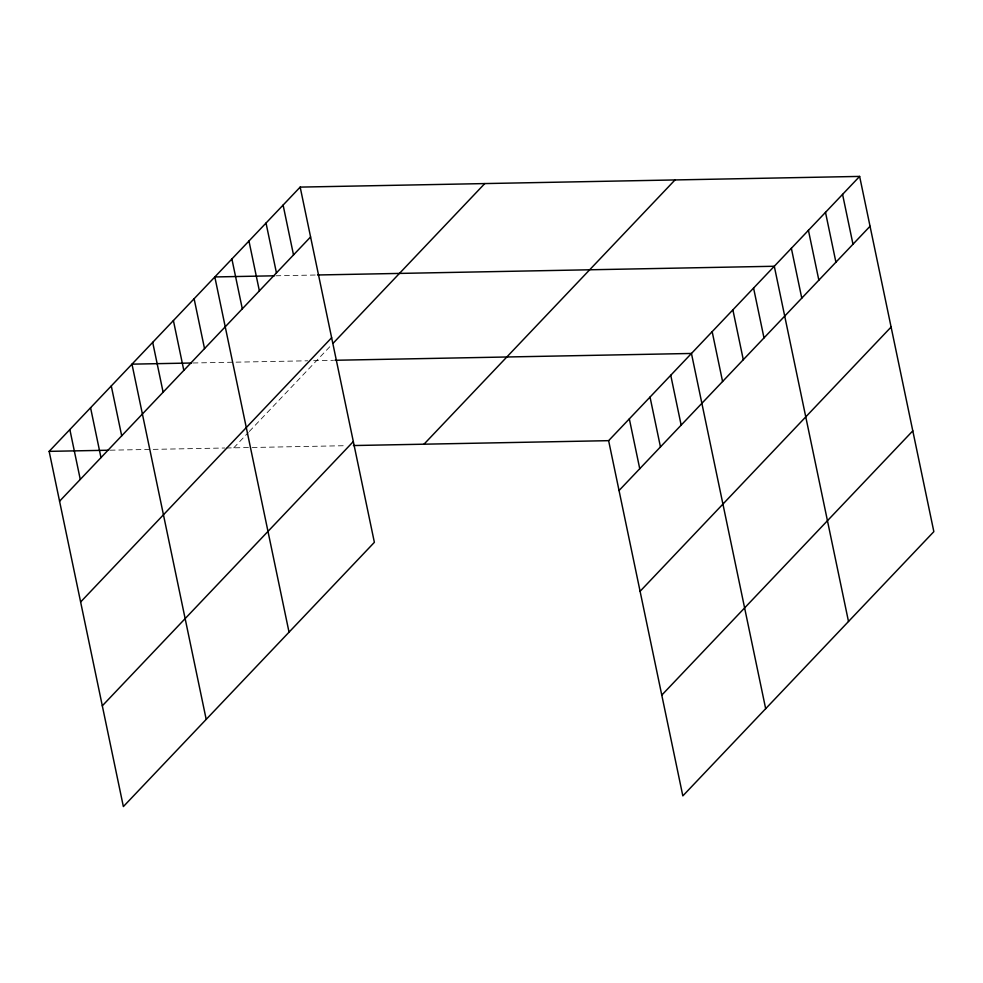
<?xml version="1.0" encoding="UTF-8"?>
<svg xmlns="http://www.w3.org/2000/svg" width="983" height="983" viewBox="0 0 983 983"><rect width="100%" height="100%" fill="white"/><g stroke="black" fill="none" stroke-linecap="round" stroke-linejoin="round"><path stroke-width="0.74" stroke-dasharray="4.92 3.69" d="M233.77 447.83L248.269 432.569M249.301 431.476L332.143 344.271M275.867 275.781L317.558 274.982M193.037 362.985L307.679 360.798M313.638 360.687L333.483 360.306M110.194 450.189L224.837 448.002M226.336 447.978L250.653 447.511M252.189 447.486L345.758 445.692"/><path stroke-width="1.47" d="M300.171 187.102L374.376 542.333L123.367 806.588L49.15 451.357L300.171 187.102L859.634 176.412L933.85 531.643L682.829 795.898L608.624 440.667L859.634 176.412M59.57 501.219L310.579 236.952M80.618 601.989L331.64 337.722M333.176 343.19L484.791 183.563M102.306 705.819L353.327 441.551M423.992 444.193L675.014 179.938M619.032 490.529L870.053 226.262M640.093 591.299L891.102 327.044M661.78 695.128L912.802 430.861M274.38 275.805L214.822 276.948L289.039 632.18M317.558 274.982L774.297 266.258L848.501 621.489M191.538 363.01L131.98 364.152L206.197 719.384M335.019 360.269L691.454 353.462L765.671 708.694M49.15 451.357L108.708 450.226M353.425 445.545L608.624 440.667M842.566 194.376L852.986 244.239M825.499 212.353L835.919 262.203M808.431 230.317L818.851 280.18M791.364 248.294L801.772 298.144M753.58 288.056L764 337.919M732.876 309.866L743.295 359.717M712.171 331.664L722.579 381.527M670.75 375.26L681.158 425.123M650.033 397.071L660.453 446.921M629.329 418.869L639.749 468.731M283.104 205.066L293.512 254.929M266.024 223.03L276.444 272.893M248.957 241.007L259.377 290.87M231.89 258.971L242.309 308.834M194.118 298.746L204.525 348.609M173.401 320.544L183.821 370.407M152.697 342.354L163.117 392.205M111.276 385.95L121.695 435.813M90.571 407.761L100.979 457.611M69.854 429.559L80.274 479.421"/></g></svg>
